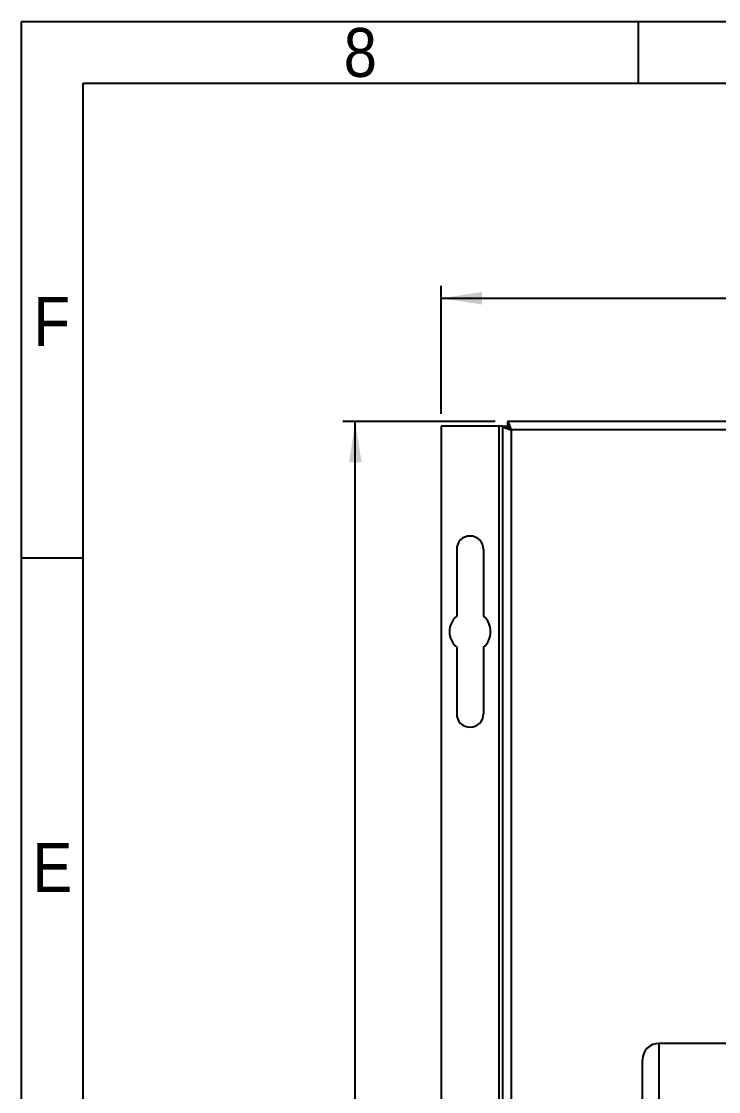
# Model space of a CAD drawing. Extents: x 75 to 2075, y 25 to 1460.
# Drawn here: x 75 to 357.4, y 1026.3 to 1460 of the extents above; entities that cross this region are included whole.
import ezdxf

# ---------------------------------------------------------------- set-up
doc = ezdxf.new("R2010")
doc.units = 0
doc.header["$LTSCALE"] = 5
doc.linetypes.add('SLD-KATı', pattern=[0])
doc.layers.get('0').update_dxf_attribs({"linetype": 'CONTINUOUS'})
doc.styles.add('SLDTEXTSTYLE1', font='GOTHIC.TTF', dxfattribs={"width": 0.913})
doc.dimstyles.new('SLDDIMSTYLE0', dxfattribs={"dimtxt": 17.5, "dimasz": 16.51, "dimexe": 0, "dimexo": 0.0625, "dimgap": 4.375, "dimtad": 1, "dimlfac": 0.6, "dimrnd": 1e-09, "dimzin": 12, "dimtxsty": 'SLDTEXTSTYLE1', "dimsah": 1, "dimcen": 0.09, "dimazin": 3, "dimtfac": 1, "dimtofl": 0, "dimtmove": 0, "dimatfit": 3, "dimtolj": 1, "dimtzin": 12})

# ---------------------------------------------------------------- blocks, each defined once
blk = doc.blocks.new('_D')
at = {"color": 7, "linetype": 'SLD-KATı'}
for p, q in [((245.09, 1301.03), (245.09, 1352.81)), ((753.43, 1301.03), (753.43, 1352.81)), ((245.09, 1347.81), (753.43, 1347.81))]:
    blk.add_line(p, q, dxfattribs=at)
for points in [[(245.09, 1347.81), (261.6, 1345.27), (261.6, 1350.35)], [(753.43, 1347.81), (736.92, 1350.35), (736.92, 1345.27)]]:
    blk.add_solid(points, dxfattribs=at)
at = {"color": 7, "linetype": 'SLD-KATı', "insert": (488.04, 1370.17), "char_height": 17.5, "attachment_point": 1, "style": 'SLDTEXTSTYLE1'}
blk.add_mtext('305', dxfattribs=at)
blk = doc.blocks.new('_D_6')
at = {"color": 7, "linetype": 'SLD-KATı'}
for p, q in [((266.88, 1297.81), (205.26, 1297.81)), ((210.26, 537.81), (210.26, 1297.81)), ((276.76, 537.81), (205.26, 537.81))]:
    blk.add_line(p, q, dxfattribs=at)
for points in [[(210.26, 1297.81), (207.72, 1281.3), (212.8, 1281.3)], [(210.26, 537.81), (212.8, 554.32), (207.72, 554.32)]]:
    blk.add_solid(points, dxfattribs=at)
at = {"color": 7, "linetype": 'SLD-KATı', "insert": (187.91, 825.85), "char_height": 17.5, "attachment_point": 1, "rotation": 90, "style": 'SLDTEXTSTYLE1'}
blk.add_mtext('456', dxfattribs=at)

msp = doc.modelspace()

# ---------------------------------------------------------------- linework, layer by layer
at = {"color": 7, "linetype": 'SLD-KATı'}
for p, q in [((75, 25), (75, 1460)), ((75, 1460), (2075, 1460)), ((325, 1435), (325, 1460)), ((100, 50), (100, 1435)), ((100, 1435), (2050, 1435)), ((726.643, 1297.813), (271.878, 1297.813)), ((271.878, 1297.813), (271.878, 1296.146)), ((245.094, 1296.028), (245.094, 566.264)), ((268.427, 1296.028), (245.094, 1296.028)), ((268.427, 1296.028), (268.427, 566.264)), ((270.094, 1296.028), (268.427, 1296.028)), ((270.094, 566.264), (270.094, 1296.028)), ((270.094, 1296.028), (271.76, 1296.028)), ((273.427, 1294.479), (273.427, 567.813)), ((725.094, 1294.479), (273.427, 1294.479)), ((251.344, 1246.028), (251.344, 1219.028)), ((262.177, 1246.028), (262.177, 1219.028)), ((100, 1242.5), (75, 1242.5)), ((251.344, 1206.362), (251.344, 1179.362)), ((262.177, 1206.362), (262.177, 1179.362)), ((361.248, 1045.854), (333.26, 1045.854)), ((326.594, 966.938), (326.594, 1039.188))]:
    msp.add_line(p, q, dxfattribs=at)
at = {"color": 8, "linetype": 'SLD-KATı'}
msp.add_line((333.26, 1045.854), (333.26, 960.271), dxfattribs=at)
at = {"color": 7, "linetype": 'SLD-KATı'}
for centre, radius, start, end in [((256.76, 1246.028), 5.417, 0, 180), ((256.76, 1212.695), 8.333, 130.5416, 229.4584), ((256.76, 1212.695), 8.333, 310.5416, 49.4584), ((256.76, 1179.362), 5.417, 180, 0), ((333.26, 1039.188), 6.667, 90, 180)]:
    msp.add_arc(centre, radius, start, end, dxfattribs=at)
for points, knots in [([(273.427, 1294.479), (273.311, 1294.87), (273.08, 1295.652), (272.733, 1296.682), (272.386, 1297.438), (272.101, 1297.776), (271.932, 1297.804), (271.878, 1297.813)], [0, 0, 0, 0, 0.2239171, 0.4478644, 0.6718183, 0.895768, 1, 1, 1, 1]), ([(270.094, 1296.028), (270.134, 1295.913), (270.214, 1295.681), (270.838, 1295.334), (271.749, 1294.987), (272.675, 1294.702), (273.246, 1294.533), (273.427, 1294.479)], [0, 0, 0, 0, 0.223918, 0.4478694, 0.6718194, 0.895772, 1, 1, 1, 1]), ([(271.76, 1296.028), (271.792, 1295.883), (271.851, 1295.609), (272.28, 1295.207), (272.825, 1294.835), (273.235, 1294.593), (273.427, 1294.479)], [0, 0, 0, 0, 0.28031412, 0.53023715, 0.78009297, 1, 1, 1, 1]), ([(273.427, 1294.479), (273.282, 1294.725), (273.008, 1295.188), (272.605, 1295.742), (272.234, 1296.085), (271.992, 1296.127), (271.878, 1296.146)], [0, 0, 0, 0, 0.2802987, 0.5302306, 0.7800909, 1, 1, 1, 1])]:
    msp.add_open_spline(points, degree=3, knots=knots, dxfattribs=at)

# ---------------------------------------------------------------- texts
at = {"color": 7, "linetype": 'CONTINUOUS', "char_height": 19.844, "attachment_point": 2, "style": 'SLDTEXTSTYLE1'}
for s, insert in [('8', (212.3, 1457.346)), ('F', (87.289, 1348.284)), ('E', (87.539, 1127.034))]:
    msp.add_mtext(s, dxfattribs=dict(at, insert=insert))

# ---------------------------------------------------------------- dimensions: what is measured, and where the dimension line sits
at = {"color": 7, "linetype": 'SLD-KATı'}
dim = msp.add_linear_dim(base=(753.427, 1347.813), p1=(245.094, 1296.028), p2=(753.427, 1296.028), dimstyle='SLDDIMSTYLE0', dxfattribs=at)
dim.commit()
dim.dimension.update_dxf_attribs({"geometry": '_D', "text_midpoint": (507.437, 1347.813), "dimtype": 160})
dim = msp.add_linear_dim(base=(210.263, 1297.813), p1=(281.76, 537.813), p2=(271.878, 1297.813), angle=90, dimstyle='SLDDIMSTYLE0', dxfattribs=at)
dim.commit()
dim.dimension.update_dxf_attribs({"geometry": '_D_6', "text_midpoint": (210.263, 845.249), "dimtype": 160})

doc.saveas('drawing.dxf')
